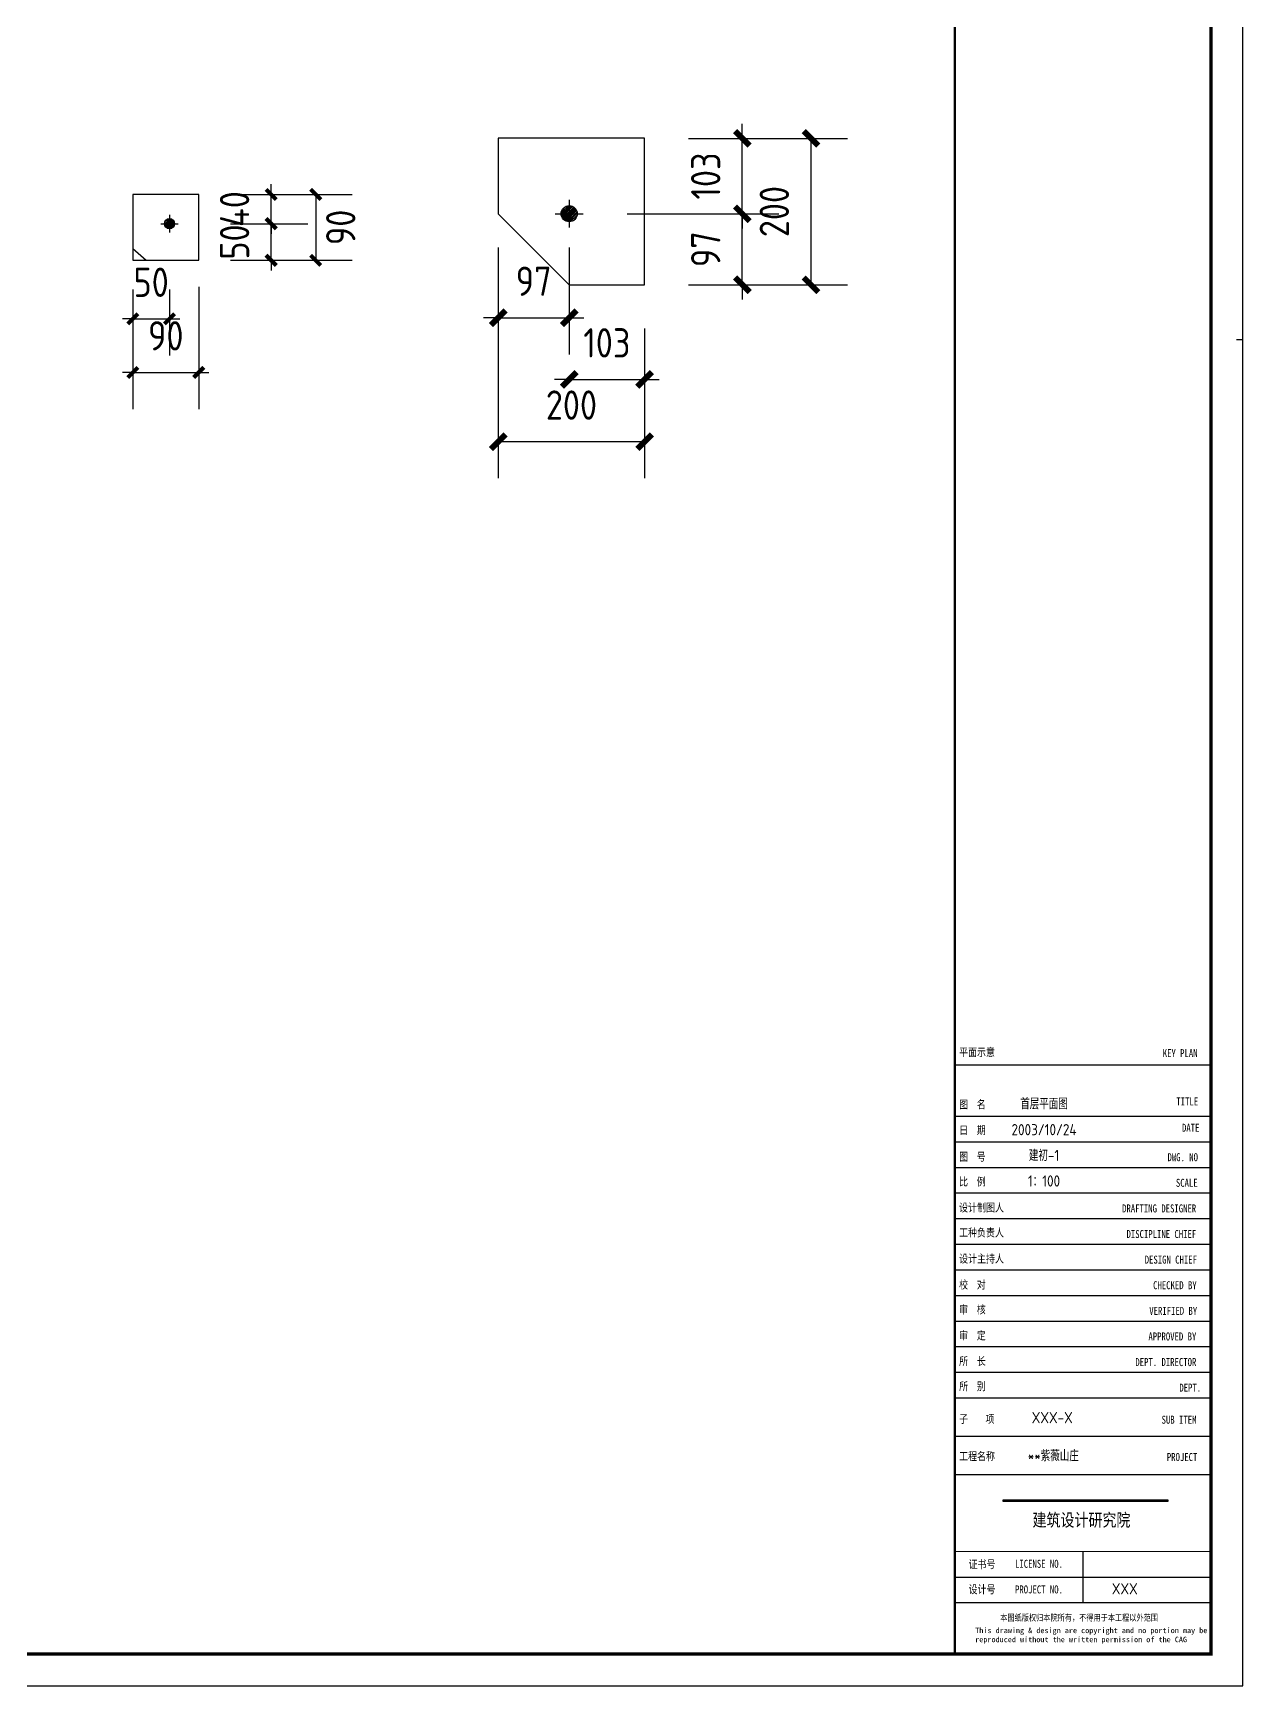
# Model space of a CAD drawing. Extents: x -9001 to 151288, y 75886 to 362543.
# Drawn here: x 8738 to 17003, y 75886 to 87179 of the extents above; entities that cross this region are included whole.
import ezdxf
from ezdxf.enums import TextEntityAlignment as Align

# ---------------------------------------------------------------- set-up
doc = ezdxf.new("R2010")
doc.units = 0
doc.header["$LTSCALE"] = 1000
doc.header["$MEASUREMENT"] = 0
doc.layers.add('PUB_TITLE', color=4, linetype='Continuous')
doc.styles.get("Standard").update_dxf_attribs({"font": 'gbenor.shx', "bigfont": 'gbcbig.shx'})
doc.styles.add('图框', font='')
doc.styles.get('图框').set_extended_font_data('SimSun')
doc.dimstyles.get("Standard").update_dxf_attribs({"dimscale": 100, "dimtxt": 1, "dimasz": 1, "dimexe": 2.5, "dimexo": 3, "dimgap": 1.5, "dimtad": 1, "dimdec": 0, "dimzin": 0, "dimdsep": 46, "dimtxsty": 'Standard', "dimblk": 'ARCHTICK', "dimcen": 0.09, "dimadec": 0, "dimazin": 0, "dimtfac": 1, "dimtdec": 0, "dimtix": 1, "dimtmove": 2, "dimatfit": 3, "dimfxl": 1, "dimtolj": 1, "dimtzin": 0, "dimarcsym": 0})

# ---------------------------------------------------------------- blocks, each defined once
blk = doc.blocks.new('$titleblk$00000167')
blk.add_hatch(color=256).paths.add_polyline_path([(-74.91, 58.12), (-74.91, 57.66), (-23.44, 57.66), (-23.44, 58.12)])
for p, q in [((0, 420.5), (-2, 420.5)), ((-90, 194), (-10, 194)), ((-90, 194), (-10, 194)), ((-90, 178), (-10, 178)), ((-90, 170), (-10, 170)), ((-90, 162), (-10, 162)), ((-90, 154), (-10, 154)), ((-90, 146), (-10, 146)), ((-90, 138), (-10, 138)), ((-90, 130), (-10, 130)), ((-90, 122), (-10, 122)), ((-90, 114), (-10, 114)), ((-90, 106), (-10, 106)), ((-90, 98), (-10, 98)), ((-90, 90), (-10, 90)), ((-90, 78), (-10, 78)), ((-50, 42), (-50, 26)), ((-90, 34), (-10, 34))]:
    blk.add_line(p, q)
for points in [[(-1189, 0), (0, 0), (0, 841), (-1189, 841)], [(-74.91, 58.12), (-23.44, 58.12), (-23.44, 57.66), (-74.91, 57.66)]]:
    blk.add_lwpolyline(points, close=True)
at = {"const_width": 1}
blk.add_lwpolyline([(-1164, 10), (-10, 10), (-10, 831), (-1164, 831)], close=True, dxfattribs=at)
for points, const_width in [([(-90, 831), (-90, 10)], 0.8), ([(-90, 10), (-10, 10), (-10, 199.96)], 0.8), ([(-90, 66), (-10, 66)], 0.4), ([(-90, 42), (-10, 42)], 0.4), ([(-90, 26), (-10, 26)], 0.4)]:
    blk.add_lwpolyline(points, dxfattribs=dict(const_width=const_width))
at = {"style": '图框', "width": 0.8}
for s, height, p in [('平面示意', 2.5, (-88.65, 196.71)), ('KEY PLAN', 2.5, (-25.05, 196.43)), ('图  名', 2.5, (-88.65, 180.41)), ('TITLE', 2.5, (-20.79, 181.37)), ('DATE', 2.5, (-19.03, 173.13)), ('日  期', 2.5, (-88.65, 172.37)), ('图  号', 2.5, (-88.65, 164.07)), ('DWG. NO', 2.5, (-23.56, 163.93)), ('比  例', 2.5, (-88.65, 156.29)), ('SCALE', 2.5, (-20.94, 155.93)), ('设计制图人', 2.5, (-88.65, 148.18)), ('DRAFTING DESIGNER', 2.5, (-37.74, 147.93)), ('工种负责人', 2.5, (-88.65, 140.37)), ('DISCIPLINE CHIEF', 2.5, (-36.36, 139.93)), ('设计主持人', 2.5, (-88.65, 132.21)), ('DESIGN CHIEF', 2.5, (-30.68, 131.93)), ('校  对', 2.5, (-88.65, 124.09)), ('CHECKED BY', 2.5, (-28.05, 123.93)), ('审  核', 2.5, (-88.65, 116.31)), ('VERIFIED BY', 2.5, (-29.25, 115.93)), ('审  定', 2.5, (-88.65, 108.21)), ('APPROVED BY', 2.5, (-29.52, 107.93)), ('所  长', 2.5, (-88.65, 100.2)), ('DEPT. DIRECTOR', 2.5, (-33.6, 99.93)), ('所  别', 2.5, (-88.65, 92.35)), ('DEPT.', 2.5, (-19.86, 91.93)), ('子    项', 2.5, (-88.65, 82.15)), ('SUB ITEM', 2.5, (-25.4, 81.92)), ('工程名称', 2.5, (-88.65, 70.5)), ('PROJECT', 2.5, (-23.76, 70.26)), ('建筑设计研究院', 4, (-65.71, 49.84)), ('证书号', 2.5, (-85.69, 36.75)), ('LICENSE NO.', 2.5, (-71.18, 36.9)), ('设计号', 2.5, (-85.69, 28.92)), ('PROJECT NO.', 2.5, (-71.18, 28.9)), ('本图纸版权归本院所有，不得用于本工程以外范围', 2, (-75.8, 20.34))]:
    blk.add_text(s, height=height, dxfattribs=at).set_placement(p)
at = {"insert": (-83.62, 18.2), "char_height": 1.7, "width": 72.25, "attachment_point": 1, "style": '图框'}
blk.add_mtext('This drawing & design are copyright and no portion may be reproduced without the written permission of the CAG', dxfattribs=at)
at = {"flags": 4}
for tag, p in [('(扩展图名)', (-62.12, 184.1)), ('图名', (-62.12, 180.13)), ('日期', (-62.12, 172.03)), ('图号', (-62.12, 163.99)), ('比例', (-62.12, 156)), ('子项', (-59.56, 82.07)), ('工程名称', (-59.24, 70.19)), ('设计号', (-36.91, 28.62))]:
    blk.add_attdef(tag, text='', height=3.5, dxfattribs=at).set_placement(p, align=Align.CENTER)
for tag, p in [('设计人', (-64.84, 148.13)), ('负责人', (-64.71, 140.27)), ('主持人', (-64.73, 132.26)), ('校对人', (-64.28, 124.4)), ('审核人', (-63.96, 116.15)), ('审定人', (-64.16, 107.95)), ('所长', (-64.16, 99.76))]:
    blk.add_attdef(tag, p, '', height=3.5)
blk = doc.blocks.new('_ArchTick')
at = {"color": 0, "linetype": 'ByBlock', "const_width": 0.4}
blk.add_lwpolyline([(-0.5, -0.5), (0.5, 0.5)], dxfattribs=at)
blk = doc.blocks.new('*D566')
at = {"color": 0, "lineweight": -2}
for p, q in [((9420, 85426), (9420, 84976)), ((9670, 85426), (9670, 84976)), ((9420, 85226), (9350, 85226)), ((9420, 85226), (9670, 85226)), ((9670, 85226), (9740, 85226))]:
    blk.add_line(p, q, dxfattribs=at)
at = {"layer": 'Defpoints', "color": 0}
for p in [(9420, 85726), (9670, 85726), (9670, 85226)]:
    blk.add_point(p, dxfattribs=at)
at = {"color": 0, "lineweight": -2, "xscale": 70, "yscale": 70, "zscale": 70}
blk.add_blockref('_ArchTick', (9420, 85226), dxfattribs=at)
at = {"color": 0, "lineweight": -2, "xscale": 70, "yscale": 70, "zscale": 70, "rotation": 180}
blk.add_blockref('_ArchTick', (9670, 85226), dxfattribs=at)
at = {"color": 0, "insert": (9545, 85476), "char_height": 200, "attachment_point": 5}
blk.add_mtext('\\A1;50', dxfattribs=at)
blk = doc.blocks.new('*D567')
at = {"color": 0, "lineweight": -2}
for p, q in [((9420, 85426), (9420, 84610)), ((9870, 85444), (9870, 84610)), ((9420, 84860), (9350, 84860)), ((9420, 84860), (9870, 84860)), ((9870, 84860), (9940, 84860))]:
    blk.add_line(p, q, dxfattribs=at)
at = {"layer": 'Defpoints', "color": 0}
for p in [(9420, 85726), (9870, 85744), (9870, 84860)]:
    blk.add_point(p, dxfattribs=at)
at = {"color": 0, "lineweight": -2, "xscale": 70, "yscale": 70, "zscale": 70}
blk.add_blockref('_ArchTick', (9420, 84860), dxfattribs=at)
at = {"color": 0, "lineweight": -2, "xscale": 70, "yscale": 70, "zscale": 70, "rotation": 180}
blk.add_blockref('_ArchTick', (9870, 84860), dxfattribs=at)
at = {"color": 0, "insert": (9645, 85110), "char_height": 200, "attachment_point": 5}
blk.add_mtext('\\A1;90', dxfattribs=at)
blk = doc.blocks.new('*D568')
at = {"color": 0, "lineweight": -2}
for p, q in [((10365, 85876), (10365, 85946)), ((10088, 85876), (10615, 85876)), ((10365, 85626), (10365, 85876)), ((10088, 85626), (10615, 85626)), ((10365, 85626), (10365, 85556))]:
    blk.add_line(p, q, dxfattribs=at)
at = {"layer": 'Defpoints', "color": 0}
for p in [(9788, 85876), (10365, 85876), (9788, 85626)]:
    blk.add_point(p, dxfattribs=at)
at = {"color": 0, "lineweight": -2, "xscale": 70, "yscale": 70, "zscale": 70}
for p, rotation in [((10365, 85876), 270), ((10365, 85626), 90)]:
    blk.add_blockref('_ArchTick', p, dxfattribs=dict(at, rotation=rotation))
at = {"color": 0, "insert": (10115, 85751), "char_height": 200, "attachment_point": 5, "rotation": 90}
blk.add_mtext('\\A1;50', dxfattribs=at)
blk = doc.blocks.new('*D569')
at = {"color": 0, "lineweight": -2}
for p, q in [((10055, 86076), (10615, 86076)), ((10365, 86076), (10365, 86146)), ((10365, 85876), (10365, 86076)), ((10365, 85876), (10615, 85876)), ((10365, 85876), (10365, 85806))]:
    blk.add_line(p, q, dxfattribs=at)
at = {"layer": 'Defpoints', "color": 0}
for p in [(9755, 86076), (10365, 86076), (10065, 85876)]:
    blk.add_point(p, dxfattribs=at)
at = {"color": 0, "lineweight": -2, "xscale": 70, "yscale": 70, "zscale": 70}
for p, rotation in [((10365, 86076), 270), ((10365, 85876), 90)]:
    blk.add_blockref('_ArchTick', p, dxfattribs=dict(at, rotation=rotation))
at = {"color": 0, "insert": (10115, 85976), "char_height": 200, "attachment_point": 5, "rotation": 90}
blk.add_mtext('\\A1;40', dxfattribs=at)
blk = doc.blocks.new('*D565')
at = {"color": 0, "lineweight": -2}
for p, q in [((10170, 86076), (10919, 86076)), ((10669, 86076), (10669, 85626)), ((10088, 85626), (10919, 85626))]:
    blk.add_line(p, q, dxfattribs=at)
at = {"layer": 'Defpoints', "color": 0}
for p in [(9870, 86076), (9788, 85626), (10669, 85626)]:
    blk.add_point(p, dxfattribs=at)
at = {"color": 0, "lineweight": -2, "xscale": 70, "yscale": 70, "zscale": 70}
for p, rotation in [((10669, 86076), 90), ((10669, 85626), 270)]:
    blk.add_blockref('_ArchTick', p, dxfattribs=dict(at, rotation=rotation))
at = {"color": 0, "insert": (10840, 85851), "char_height": 200, "attachment_point": 5, "rotation": 90}
blk.add_mtext('\\A1;90', dxfattribs=at)
blk = doc.blocks.new('*D571')
at = {"color": 0, "lineweight": -2}
for p, q in [((11916, 85713), (11916, 84983)), ((12401, 85713), (12401, 84983)), ((11916, 85233), (11816, 85233)), ((11916, 85233), (12401, 85233)), ((12401, 85233), (12501, 85233))]:
    blk.add_line(p, q, dxfattribs=at)
at = {"layer": 'Defpoints', "color": 0}
for p in [(11916, 86013), (12401, 86013), (12401, 85233)]:
    blk.add_point(p, dxfattribs=at)
at = {"color": 0, "lineweight": -2, "xscale": 100, "yscale": 100, "zscale": 100}
blk.add_blockref('_ArchTick', (11916, 85233), dxfattribs=at)
at = {"color": 0, "lineweight": -2, "xscale": 100, "yscale": 100, "zscale": 100, "rotation": 180}
blk.add_blockref('_ArchTick', (12401, 85233), dxfattribs=at)
at = {"color": 0, "insert": (12158, 85483), "char_height": 200, "attachment_point": 5}
blk.add_mtext('\\A1;97', dxfattribs=at)
blk = doc.blocks.new('*D572')
at = {"color": 0, "lineweight": -2}
for p, q in [((12916, 85159), (12916, 84562)), ((12401, 85112), (12401, 85062)), ((12401, 84812), (12301, 84812)), ((12401, 84812), (12916, 84812)), ((12916, 84812), (13016, 84812))]:
    blk.add_line(p, q, dxfattribs=at)
at = {"layer": 'Defpoints', "color": 0}
for p in [(12916, 85459), (12401, 84812), (12916, 84812)]:
    blk.add_point(p, dxfattribs=at)
at = {"color": 0, "lineweight": -2, "xscale": 100, "yscale": 100, "zscale": 100}
blk.add_blockref('_ArchTick', (12401, 84812), dxfattribs=at)
at = {"color": 0, "lineweight": -2, "xscale": 100, "yscale": 100, "zscale": 100, "rotation": 180}
blk.add_blockref('_ArchTick', (12916, 84812), dxfattribs=at)
at = {"color": 0, "insert": (12658, 85062), "char_height": 200, "attachment_point": 5}
blk.add_mtext('\\A1;103', dxfattribs=at)
blk = doc.blocks.new('*D573')
at = {"color": 0, "lineweight": -2}
for p, q in [((12796, 85944), (13833, 85944)), ((13583, 85944), (13583, 86044)), ((13583, 85459), (13583, 85944)), ((13216, 85459), (13833, 85459)), ((13583, 85459), (13583, 85359))]:
    blk.add_line(p, q, dxfattribs=at)
at = {"layer": 'Defpoints', "color": 0}
for p in [(12496, 85944), (13583, 85944), (12916, 85459)]:
    blk.add_point(p, dxfattribs=at)
at = {"color": 0, "lineweight": -2, "xscale": 100, "yscale": 100, "zscale": 100}
for p, rotation in [((13583, 85944), 270), ((13583, 85459), 90)]:
    blk.add_blockref('_ArchTick', p, dxfattribs=dict(at, rotation=rotation))
at = {"color": 0, "insert": (13333, 85702), "char_height": 200, "attachment_point": 5, "rotation": 90}
blk.add_mtext('\\A1;97', dxfattribs=at)
blk = doc.blocks.new('*D574')
at = {"color": 0, "lineweight": -2}
for p, q in [((13583, 86459), (13583, 86559)), ((13216, 86459), (13833, 86459)), ((13583, 85944), (13583, 86459)), ((12796, 85944), (13833, 85944)), ((13583, 85944), (13583, 85844))]:
    blk.add_line(p, q, dxfattribs=at)
at = {"layer": 'Defpoints', "color": 0}
for p in [(12916, 86459), (13583, 86459), (12496, 85944)]:
    blk.add_point(p, dxfattribs=at)
at = {"color": 0, "lineweight": -2, "xscale": 100, "yscale": 100, "zscale": 100}
for p, rotation in [((13583, 86459), 270), ((13583, 85944), 90)]:
    blk.add_blockref('_ArchTick', p, dxfattribs=dict(at, rotation=rotation))
at = {"color": 0, "insert": (13333, 86202), "char_height": 200, "attachment_point": 5, "rotation": 90}
blk.add_mtext('\\A1;103', dxfattribs=at)
blk = doc.blocks.new('*D570')
at = {"color": 0, "lineweight": -2}
for p, q in [((13216, 86459), (14302, 86459)), ((14052, 86459), (14052, 85459)), ((13216, 85459), (14302, 85459))]:
    blk.add_line(p, q, dxfattribs=at)
at = {"layer": 'Defpoints', "color": 0}
for p in [(12916, 86459), (12916, 85459), (14052, 85459)]:
    blk.add_point(p, dxfattribs=at)
at = {"color": 0, "lineweight": -2, "xscale": 100, "yscale": 100, "zscale": 100}
for p, rotation in [((14052, 86459), 90), ((14052, 85459), 270)]:
    blk.add_blockref('_ArchTick', p, dxfattribs=dict(at, rotation=rotation))
at = {"color": 0, "insert": (13802, 85959), "char_height": 200, "attachment_point": 5, "rotation": 90}
blk.add_mtext('\\A1;200', dxfattribs=at)
blk = doc.blocks.new('*D575')
at = {"color": 0, "lineweight": -2}
for p, q in [((11916, 85644), (11916, 84137)), ((12916, 85159), (12916, 84137)), ((11916, 84387), (12916, 84387))]:
    blk.add_line(p, q, dxfattribs=at)
at = {"layer": 'Defpoints', "color": 0}
for p in [(11916, 85944), (12916, 85459), (12916, 84387)]:
    blk.add_point(p, dxfattribs=at)
at = {"color": 0, "lineweight": -2, "xscale": 100, "yscale": 100, "zscale": 100, "rotation": 180}
blk.add_blockref('_ArchTick', (11916, 84387), dxfattribs=at)
at = {"color": 0, "lineweight": -2, "xscale": 100, "yscale": 100, "zscale": 100}
blk.add_blockref('_ArchTick', (12916, 84387), dxfattribs=at)
at = {"color": 0, "insert": (12416, 84637), "char_height": 200, "attachment_point": 5}
blk.add_mtext('\\A1;200', dxfattribs=at)

msp = doc.modelspace()

# ---------------------------------------------------------------- hatches: boundary and pattern name
h = msp.add_hatch()
h.set_pattern_fill('ANSI31', color=256, scale=5, style=0)
h.set_pattern_definition([(45, (-109868.374, 39034.9835), (-5.61266008, 5.61266008), [])])
h.paths.add_polyline_path([(12400.6, 85999.5, 0.4142136), (12345.6, 85944.5), (12400.6, 85944.5)])
h.paths.add_polyline_path([(12400.6, 85944.5), (12345.6, 85944.5, 0.4142136), (12400.6, 85889.5)])
h.paths.add_polyline_path([(12455.6, 85944.5), (12400.6, 85944.5), (12400.6, 85889.5, 0.4142136)])
h.paths.add_polyline_path([(12400.6, 85999.5), (12400.6, 85944.5), (12455.6, 85944.5, 0.4142136)])
h = msp.add_hatch()
h.set_pattern_fill('ANSI31', color=256, scale=5, style=0)
h.set_pattern_definition([(45, (-104192.439, 46469.593), (-5.6126601, 5.6126601), [])])
h.paths.add_polyline_path([(9670.1, 85911.1, 0.4142136), (9635.1, 85876.1), (9670.1, 85876.1)])
h.paths.add_polyline_path([(9670.1, 85876.1), (9635.1, 85876.1, 0.4142136), (9670.1, 85841.1)])
h.paths.add_polyline_path([(9705.1, 85876.1), (9670.1, 85876.1), (9670.1, 85841.1, 0.4142136)])
h.paths.add_polyline_path([(9670.1, 85911.1), (9670.1, 85876.1), (9705.1, 85876.1, 0.4142136)])

# ---------------------------------------------------------------- linework, layer by layer
for p, q in [((12915.6, 86459.5), (11915.6, 86459.5)), ((11915.6, 86459.5), (11915.6, 85944.5)), ((12915.6, 85459.5), (12915.6, 86459.5)), ((9870.1, 86076.1), (9420.1, 86076.1)), ((9420.1, 86076.1), (9420.1, 85626.1)), ((9870.1, 85626.1), (9870.1, 86076.1)), ((11915.6, 85944.5), (12400.6, 85459.5)), ((12305.6, 85944.5), (12495.6, 85944.5)), ((12400.6, 86039.5), (12400.6, 85849.5)), ((9610.1, 85876.1), (9730.1, 85876.1)), ((9670.1, 85936.1), (9670.1, 85816.1)), ((9420.1, 85706.1), (9510.1, 85626.1)), ((9420.1, 85626.1), (9870.1, 85626.1)), ((12400.6, 85459.5), (12915.6, 85459.5))]:
    msp.add_line(p, q)
for centre, radius in [((12400.6, 85944.5), 55), ((9670.1, 85876.1), 35)]:
    msp.add_circle(centre, radius)

# ---------------------------------------------------------------- block references
at = {"layer": 'PUB_TITLE', "xscale": 21.86999999999534, "yscale": 21.86999999999898, "zscale": 21.87}
msp.add_blockref('$titleblk$00000167', (17002.9, 75885.8), dxfattribs=at).add_auto_attribs({'比例': '1：100', '图号': '建初-1', '日期': '2003/10/24', '图名': '首层平面图', '子项': 'XXX-X', '工程名称': '**紫薇山庄', '设计号': 'XXX'})

# ---------------------------------------------------------------- dimensions: what is measured, and where the dimension line sits
for base, p1, p2, override, picture, middle in [((13583.1, 86459.5), (12495.6, 85944.5), (12915.6, 86459.5), {"dimtxt": 2, "dimasz": 1, "dimlfac": 0.2}, '*D574', (13333.1, 86202)), ((14052.1, 85459.5), (12915.6, 86459.5), (12915.6, 85459.5), {"dimtxt": 2, "dimasz": 1, "dimlfac": 0.2}, '*D570', (13802.1, 85959.5)), ((10365.1, 86076.1), (10064.6, 85876.1), (9755.1, 86076.1), {"dimtxt": 2, "dimasz": 0.7, "dimlfac": 0.2}, '*D569', (10115.1, 85976.1)), ((10365.1, 85876.1), (9787.6, 85626.1), (9787.6, 85876.1), {"dimtxt": 2, "dimasz": 0.7, "dimlfac": 0.2}, '*D568', (10115.1, 85751.1)), ((13583.1, 85944.5), (12915.6, 85459.5), (12495.6, 85944.5), {"dimtxt": 2, "dimasz": 1, "dimlfac": 0.2}, '*D573', (13333.1, 85702))]:
    dim = msp.add_linear_dim(base=base, p1=p1, p2=p2, angle=90, dimstyle='Standard', override=override)
    dim.commit()
    dim.dimension.update_dxf_attribs({"geometry": picture, "text_midpoint": middle})
dim = msp.add_linear_dim(base=(10668.8, 85626.1), p1=(9870.1, 86076.1), p2=(9787.6, 85626.1), angle=90, dimstyle='Standard', override={"dimtxt": 2, "dimasz": 0.7, "dimlfac": 0.2})
dim.commit()
dim.dimension.update_dxf_attribs({"geometry": '*D565', "text_midpoint": (10839.9, 85851.1), "dimtype": 160})
for base, p1, p2, override, picture, middle in [((12400.6, 85232.7), (11915.6, 86012.7), (12400.6, 86012.7), {"dimtxt": 2, "dimasz": 1, "dimlfac": 0.2}, '*D571', (12158.1, 85482.7)), ((12915.6, 84387.5), (11915.6, 85944.5), (12915.6, 85459.5), {"dimtxt": 2, "dimasz": 1, "dimlfac": 0.2}, '*D575', (12415.6, 84637.5)), ((9870.1, 84860.1), (9420.1, 85726.1), (9870.1, 85743.6), {"dimtxt": 2, "dimasz": 0.7, "dimlfac": 0.2}, '*D567', (9645.1, 85110.1)), ((9670.1, 85226.1), (9420.1, 85726.1), (9670.1, 85726.1), {"dimtxt": 2, "dimasz": 0.7, "dimlfac": 0.2}, '*D566', (9545.1, 85476.1)), ((12915.6, 84812), (12400.6, 84812), (12915.6, 85459.5), {"dimtxt": 2, "dimasz": 1, "dimlfac": 0.2}, '*D572', (12658.1, 85062))]:
    dim = msp.add_linear_dim(base=base, p1=p1, p2=p2, dimstyle='Standard', override=override)
    dim.commit()
    dim.dimension.update_dxf_attribs({"geometry": picture, "text_midpoint": middle})

doc.saveas('drawing.dxf')
